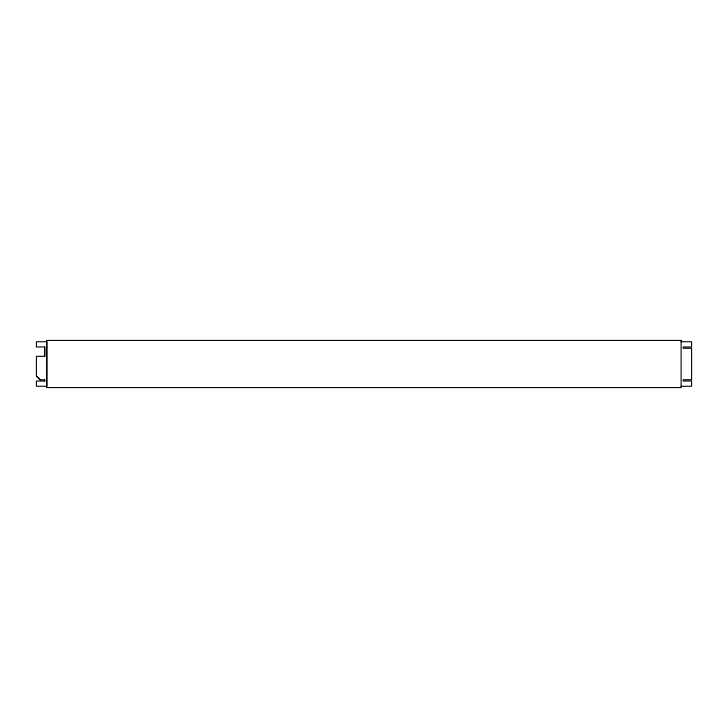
<?xml version="1.0" encoding="UTF-8"?>
<svg xmlns="http://www.w3.org/2000/svg" width="728" height="728" viewBox="0 0 728 728"><rect width="100%" height="100%" fill="white"/><g stroke="black" fill="none" stroke-linecap="round" stroke-linejoin="round"><path stroke-width="1.09" d="M681.117 341.723L691.6 341.723L691.6 346.965L683.21 346.965L683.21 348.275L691.6 348.275L691.6 379.725L683.21 379.725L683.21 381.035L691.6 381.035L691.6 386.277L681.117 386.277M40.104 379.779L44.79 379.779L44.79 381.035L36.4 381.035L36.4 386.277L46.883 386.277L46.883 341.723L36.4 341.723L36.4 346.965L44.79 346.965L44.79 356.347L36.4 356.347L36.4 375.985L40.104 379.779L36.4 375.985M44.617 346.965L44.617 356.347M44.617 379.779L44.617 381.035M681.117 340.413L46.674 340.413L46.674 387.587L681.117 387.587L681.117 340.413"/></g></svg>
